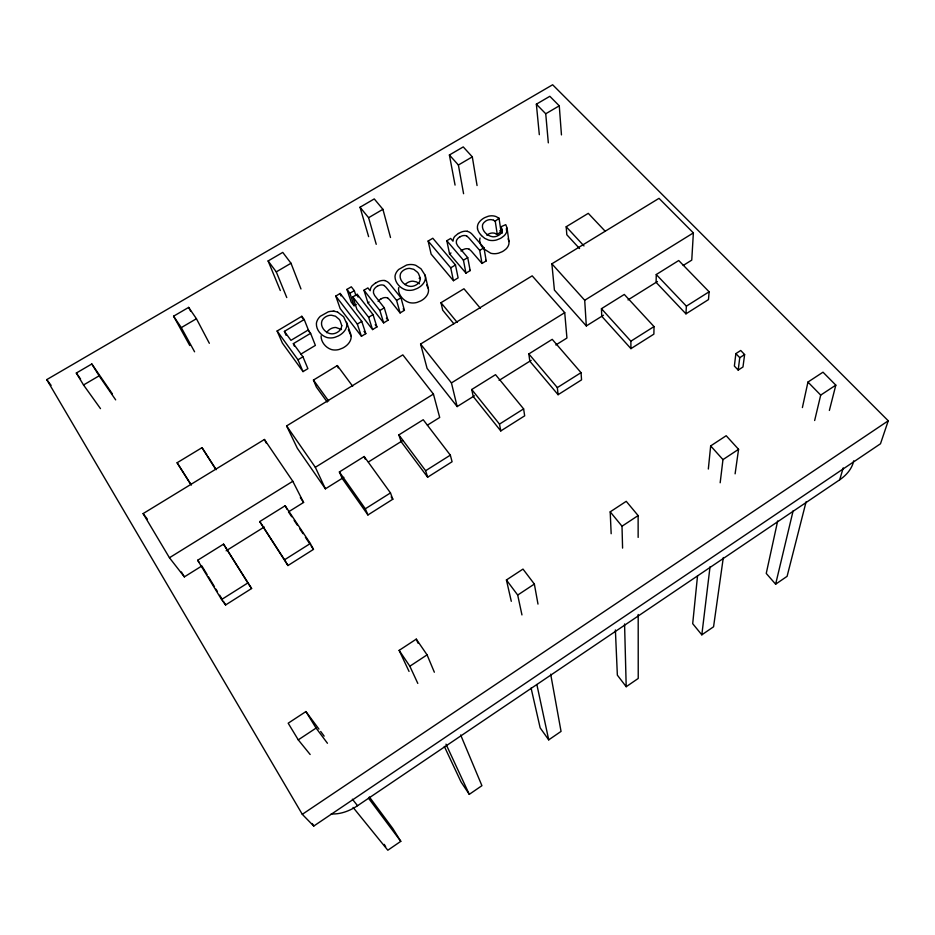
<?xml version="1.0" encoding="UTF-8"?>
<svg xmlns="http://www.w3.org/2000/svg" width="935" height="935" viewBox="0 0 935 935"><rect width="100%" height="100%" fill="white"/><g stroke="black" fill="none" stroke-linecap="round" stroke-linejoin="round"><path stroke-width="1.4" d="M654.021 326.584L653.881 334.134L630.938 348.638L601.766 316.299L601.439 308.69L624.299 294.443L654.021 326.584L630.868 341.193L630.938 348.638M656.265 274.528L656.113 282.37L685.951 313.844L708.485 299.597L709.116 291.802L678.728 260.526L656.265 274.528L686.383 306.154L685.951 313.844M321.091 335.852C320.915 341.883 325.59 347.563 331.177 349.456A12.295 9.993 -18.9 0 0 333.164 349.889L333.842 349.959A12.915 10.507 -18.9 0 0 339.288 349.421L342.701 348.065A18.56 15.065 -18.9 0 0 344.068 347.294A15.17 12.33 -18.9 0 0 349.433 342.257A12.774 10.39 -18.8 0 0 351.151 336.121M603.484 315.224L586.315 325.941L554.408 290.072L551.872 263.81L659.011 198.349L693.373 232.897L691.76 260.117L683.181 265.47M697.522 575.972L692.695 623.668L701.823 634.83L713.569 626.777L723.316 557.529M708.333 469.031L710.67 445.913L726.191 435.722L738.568 449.314L735.109 473.835M701.823 634.83L710.039 566.774M720.172 482.776L722.965 459.611L710.67 445.913M735.868 353.605L734.372 366.052L738.194 370.085L742.974 366.988L744.622 354.552L740.73 350.485L735.868 353.605L739.76 357.684L738.194 370.085M777.675 520.97L766.244 573.424L775.629 584.2L787.095 576.334L806.087 501.826M802.394 407.578L807.957 382.064L822.999 372.188L835.82 385.138L829.368 410.442M775.629 584.2L793.125 510.826M814.654 420.505L820.708 395.108L835.82 385.138M853.702 460.838C852.077 468.832 846.269 475.296 839.7 479.795L357.556 805.713C349.819 810.832 340.62 814.467 331.2 813.917M839.7 479.795L843.218 467.874M888.25 420.797L880.49 443.763L313.751 826.061L302.297 814.327L46.75 379.622L552.643 84.769L888.25 420.797L302.297 814.327M486.843 235.223L488.28 234.194A6.849 5.423 -10.4 0 1 495.632 233.563M495.585 233.61L497.28 234.545L501.02 231.588L499.033 218.229L496.017 216.558A10.671 8.403 -10.4 0 0 488.245 216.254L484.704 217.656A18.081 14.259 -10.3 0 0 483.687 218.229A15.042 11.851 -10.4 0 0 478.662 222.951A11.617 9.151 -10.5 0 0 477.586 228.841M497.28 234.545L495.246 221.221L499.033 218.229M369.36 796.947L392.817 828.527L400.788 841.336L387.826 850.231L353.103 807.431M444.324 746.41L461.037 781.929L469.276 794.353L481.922 785.68L460.651 734.957M531.08 688.055L540.161 727.874L548.716 739.865L561.047 731.404L550.68 674.182M615.382 629.945L617.357 675.14L626.205 686.711L638.231 678.448L638.196 614.47M318.952 729.113L305.909 711.57L288.19 723.199L298.265 739.854L316.088 728.085L327.449 743.267M417.805 683.403L409.846 666.223L427.073 654.862L416.274 639.131L399.14 650.374L409.051 671.423M521.952 614.926L517.698 595.057L534.352 584.059L522.992 569.088L506.419 579.969L511.293 601.298M622.581 548.109L622.009 526.218L638.126 515.582L626.24 501.324L610.204 511.842L611.163 533.721M722.965 459.611L738.568 449.314M739.76 357.684L744.622 354.552M221.572 599.534L247.845 582.949L251.608 588.512L225.615 604.957L221.572 599.534L197.659 560.264L223.547 544.135L251.608 588.512M287.957 565.535L284.556 559.784L310.338 543.504L285.152 505.753L259.743 521.578L287.957 565.535L313.47 549.394L310.338 543.504M367.923 514.963L365.328 508.792L390.479 492.92L364.183 456.514L339.382 471.965L342.163 478.369L367.923 514.963L392.829 499.208L390.479 492.92M427.646 477.201L425.635 470.726L450.331 455.146L423.216 419.733L398.859 434.904L401.068 441.589L427.646 477.201L452.084 461.738L450.331 455.146M500.774 430.942L499.489 424.116L523.612 408.887L495.538 374.666L471.731 389.509L473.25 396.533L500.774 430.942L524.675 415.83L523.612 408.887M558.09 394.699L557.342 387.604L581.032 372.644L552.223 339.347L528.836 353.921L529.829 361.202L558.09 394.699L581.558 379.855L581.032 372.644M686.383 306.154L709.116 291.802M375.823 282.674L372.095 285.783A10.379 8.322 -16 0 0 370.611 288.401L370.131 290.727L367.887 287.898L363.96 290.247L367.923 302.8L383.654 322.879L387.99 320.249L384.285 307.837L374.619 295.472L373.474 292.959L373.544 290.458A8.707 6.989 -16 0 1 377.284 286.203M458.372 233.364L454.772 236.391A10.25 8.111 -11.7 0 0 453.382 238.916L452.984 241.172L450.658 238.448L446.825 240.739L449.548 253.841L465.946 273.137L470.176 270.589L467.722 257.604L457.636 245.73L456.397 243.299L456.385 240.891A8.59 6.802 -11.7 0 1 459.95 236.765M288.845 511.655L303.594 502.446L292.795 481.28L264.418 439.473L143.113 513.596L169.445 557.751L184.359 576.883L201.574 566.131M226.153 550.785L264.254 527.001M427.412 425.144L439.695 417.477L433.431 394.079L402.833 354.879L286.601 425.916L297.342 448.286L325.403 488.83L343.835 477.317M368.413 461.972L402.833 440.49M555.834 344.968L566.937 338.038L564.728 312.664L532.179 275.848L420.586 344.045L427.096 368.425L457.157 406.573L474.419 395.797M499.091 380.393L531.162 360.372M628.004 299.913L657.434 281.54M169.445 557.751L292.795 481.28M325.403 488.83L315.34 467.29L433.431 394.079M457.157 406.573L451.441 382.906L564.728 312.664M586.315 325.941L584.702 300.275L693.373 232.897M190.635 484.283L177.112 462.755L202.007 447.666L216.207 469.686M327.227 402.05L316.357 387.02L313.447 380.054L337.336 365.573L352.694 386.26M453.826 323.732L442.722 310.198L440.993 302.695L463.959 288.763L480.345 308.234M579.56 248.558L566.82 234.755L566.189 226.749L588.279 213.344L605.237 231.272M303.01 371.616L307.895 368.659L302.94 356.808L293.356 343.648L310.595 333.316L308.164 330.043L290.949 340.34L284.404 331.352L304.226 319.525L301.818 316.299L277.122 331.013L282.382 343.063L303.01 371.616L297.973 359.8L277.122 331.013M361.436 336.296L365.807 333.655L361.763 321.406L340.165 293.45L335.782 296.068L340.141 308.515L361.436 336.296L357.322 324.071L335.782 296.068M372.562 329.576L376.922 326.946L373.042 314.604L357.182 294.303L352.799 296.921L356.925 309.392L372.562 329.576L368.624 317.269L352.799 296.921M387.756 298.242L388.621 298.861A20.582 16.643 -16.7 0 1 390.503 300.895L400.11 312.933L404.423 310.315L400.975 297.786L390.211 284.415A35.261 28.354 -17.1 0 0 388.937 283.013L388.224 282.37A10.297 8.251 -16 0 0 384.893 280.675M453.44 280.699L458.115 277.882L455.474 264.979L432.811 238.25L428.125 241.043L431.117 254.098L453.44 280.699L450.728 267.831L428.125 241.043M469.16 249.318L470.036 249.925A20.325 16.222 -12.3 0 1 471.988 251.877L481.992 263.448L486.2 260.9L483.979 247.81L472.759 234.965A34.794 27.641 -12.7 0 0 471.439 233.61L470.714 233.002A10.168 8.041 -11.7 0 0 467.325 231.377M300.848 354.143L315.387 345.401L310.595 333.316M297.973 359.8L302.94 356.808M357.322 324.071L361.763 321.406M368.624 317.269L373.042 314.604M383.654 322.879L379.879 310.49L384.285 307.837M400.11 312.933L396.592 300.427L400.975 297.786M450.728 267.831L455.474 264.979M465.946 273.137L463.433 260.187L467.722 257.604M481.992 263.448L479.713 250.381L483.979 247.81M355.943 295.647L354.307 290.633L351.315 286.8L346.943 289.406L351.151 301.935L354.096 305.745L356.247 304.448M367.923 302.8L369.138 302.075M449.548 253.841L450.974 252.988M354.096 305.745L349.935 293.239L354.307 290.633M112.422 393.951L91.817 363.984L76.308 373.042L83.531 384.975L99.122 375.835L115.671 399.876M196.432 318.73L188.648 307.393L173.583 316.194L181.297 327.612L196.432 318.73L209.346 343.297M286.764 297.564L276.281 271.875L290.995 263.249L282.756 252.392L268.111 260.947L280.313 290.528M376.232 244.304L368.612 217.703L382.918 209.311L374.257 198.921L360.022 207.243L368.624 236.637M463.585 193.709L458.395 165.016L472.304 156.858L463.246 146.912L449.396 155L455.065 185.095M548.319 142.856L545.736 113.766L559.27 105.83L549.838 96.305L536.363 104.182L539.32 134.675M502.083 233.353L501.113 226.702L505.753 224.645L507.004 227.801A11.863 9.362 -10.3 0 1 506.7 231.822A12.178 9.607 -10.3 0 1 503.988 235.865L501.768 237.583A18.256 14.376 -10.4 0 1 499.933 238.635L496.614 239.944A12.494 9.853 -10.4 0 1 491.226 240.494L490.536 240.435A12.155 9.595 -10.4 0 1 488.537 240.05L484.809 238.402L481.443 235.608M333.105 311.226L334.473 311.332M419.09 278.221L420.294 278.747M337.734 312.15L343.671 316.825L346.862 323.907A12.961 10.484 -18.7 0 1 345.12 330.102A15.404 12.435 -18.8 0 1 339.685 335.186A18.829 15.194 -18.8 0 1 338.295 335.969L334.824 337.348A13.102 10.601 -18.8 0 1 329.295 337.897L328.606 337.827A12.471 10.086 -18.9 0 1 326.595 337.395C320.95 335.501 316.205 329.774 316.392 323.674A12.202 9.841 -18.9 0 1 317.012 321.067A13.92 11.232 -18.9 0 1 320.378 316.252L328.325 311.811A13.183 10.636 -18.8 0 1 337.628 312.15M493.528 220.286L495.246 221.221M466.705 236.158L467.593 236.765A20.617 16.363 -12.3 0 1 469.569 238.729L479.713 250.381M499.769 230.758L501.02 231.588M384.086 285.619L384.951 286.25A20.886 16.783 -16.6 0 1 386.868 288.307L396.592 300.427M341.497 329.552L335.91 327.495A8.298 6.732 -18.9 0 0 331.563 328.372L330.733 328.793A10.343 8.403 -18.9 0 0 329.517 329.552L328.804 330.113A8.275 6.72 -18.9 0 0 326.736 332.72M419.441 283.796L416.578 281.926L413.001 281.19A8.181 6.58 -14.5 0 0 408.712 282.054L407.894 282.464A10.215 8.216 -14.5 0 0 406.713 283.212L406.012 283.749A8.17 6.568 -14.5 0 0 405.124 284.637M536.363 104.182L545.736 113.766M807.957 382.064L820.708 395.108M483.687 248.792L490.688 253.21A11.98 9.514 -10.3 0 0 492.663 253.595L493.329 253.654A12.307 9.771 -10.3 0 0 498.647 253.128L501.92 251.831A17.987 14.259 -10.4 0 0 503.731 250.79L505.917 249.084A12.003 9.525 -10.2 0 0 508.582 245.087A11.699 9.292 -10.2 0 0 508.874 241.101L508.126 238.857M566.189 226.749L583.978 245.928M601.439 308.69L630.868 341.193M551.872 263.81L584.702 300.275M449.396 155L458.395 165.016M485.557 260.164L486.2 260.9M446.825 240.739L463.433 260.187M469.615 269.923L470.176 270.589M528.836 353.921L557.342 387.604M440.993 302.695L457.192 322.388M360.022 207.243L368.612 217.703M610.204 511.842L622.009 526.218M298.265 739.854L310.151 754.498M471.731 389.509L499.489 424.116M403.195 308.784L404.423 310.315M420.586 344.045L451.441 382.906M352.378 799.203L357.556 805.713M386.377 318.204L387.99 320.249M363.96 290.247L379.879 310.49M375.18 324.702L376.922 326.946M346.943 289.406L349.935 293.239M364.031 331.352L365.807 333.655M143.113 513.596L147.403 519.182M46.75 379.622L51.109 385.372M368.483 798.139L400.788 841.336M398.859 434.904L425.635 470.726M268.111 260.947L276.281 271.875M506.419 579.969L517.698 595.057M320.693 731.451L324.164 736.125M197.659 560.264L199.342 562.543M313.447 380.054L328.606 400.975M391.146 496.882L392.829 499.208M83.531 384.975L100.489 408.63M76.308 373.042L80.55 378.979M348.323 329.576L351.128 336.121M339.382 471.965L365.328 508.792M286.601 425.916L315.34 467.29M300.334 497.63L303.594 502.446M399.14 650.374L409.846 666.223M288.471 511.889L291.697 516.728M294.116 520.363L297.342 525.201M299.761 528.824L302.987 533.663M305.406 537.298L309.438 543.34M311.051 545.76L313.47 549.394M177.112 462.755L191.359 485.09M259.743 521.578L284.556 559.784M215.377 468.716L202.007 447.666M223.547 544.135L247.845 582.949M91.817 363.984L99.122 375.835M305.909 711.57L316.088 728.085M384.227 844.375L385.664 846.724M201.855 565.956L207.056 574.487M208.54 576.93L214.477 586.677M215.962 589.12L217.446 591.551M219.678 595.209L221.899 598.867M223.383 601.298L225.615 604.957M426.734 284.941L428.475 289.464A12.599 10.156 -14.4 0 1 426.968 295.402A14.972 12.062 -14.4 0 1 421.814 300.31A18.303 14.726 -14.5 0 1 420.469 301.058L417.115 302.391A12.739 10.273 -14.5 0 1 411.704 302.94L411.026 302.87A12.12 9.782 -14.5 0 1 409.039 302.473C403.488 300.684 398.579 295.343 398.509 289.347A11.863 9.549 -14.6 0 1 398.836 287.466M181.413 571.951L184.359 576.883M501.113 226.702L502.235 230.115A6.557 5.178 -10.2 0 1 502.025 231.518M312.267 823.548L313.751 826.061M173.583 316.194L189.77 345.529M181.297 327.612L194.585 351.794M285.152 505.753L287.139 509.435M188.648 307.393L190.693 311.25M264.418 439.473L266.44 443.354M445.995 744.167L469.276 794.353M416.274 639.131L418.003 643.151M284.404 331.352L286.133 335.373M293.356 343.648L294.49 346.301M427.073 654.862L434.343 672.218M304.226 319.525L309.076 331.726M301.818 316.299L302.8 318.742M364.183 456.514L365.199 459.12M290.995 263.249L300.976 288.962M337.336 365.573L338.236 367.923M346.593 322.271L350.859 334.508M340.165 293.45L341.018 295.951M425.063 275.124L420.972 268.766L415.888 265.388A12.996 10.39 -14.5 0 0 412.615 264.605L411.236 264.511A13.008 10.402 -14.5 0 0 406.491 265.096L398.731 269.444A13.733 10.986 -14.5 0 0 395.54 274.119A12.038 9.63 -14.6 0 0 395.002 276.643C395.061 282.697 400.051 288.073 405.661 289.862A12.307 9.864 -14.5 0 0 407.672 290.271L408.361 290.329A12.926 10.367 -14.5 0 0 413.854 289.768L417.267 288.424A18.571 14.855 -14.5 0 0 418.623 287.664A15.194 12.167 -14.4 0 0 423.871 282.709A12.786 10.238 -14.4 0 0 425.413 276.702L425.063 275.124L428.136 287.898M357.182 294.303L358.082 297.085M382.918 209.311L390.503 237.513M536.854 684.502L548.716 739.865M534.352 584.059L537.987 604.092M472.304 156.858L477.06 185.539M507.074 228.257L508.956 241.546M506.326 228.643L506.7 231.307M559.27 105.83L561.456 134.897M624.568 623.972L626.205 686.711M638.126 515.582L638.149 537.403M483.231 248.184A21.575 17.087 -10 0 1 479.76 242.107M479.877 242.083A11.454 9.069 -10.5 0 1 480.087 238.004M481.537 235.538A21.891 17.227 -10.1 0 1 477.469 228.876M493.575 220.228A6.942 5.458 -10.5 0 0 486.06 220.824L484.353 222.191A7.889 6.206 -10.5 0 0 482.507 225.031C481.548 230.735 487.427 236.169 492.815 236.777A7.772 6.136 -10.3 0 0 496.649 236.239L497.887 235.702A10.519 8.286 -10.4 0 0 499.009 235.059L499.313 234.86A7.655 6.042 -10.3 0 0 502.06 231.529M462.603 250.007A5.867 4.663 -11.7 0 1 469.288 249.142M461.002 251.001A8.473 6.755 -11.7 0 1 462.498 249.914M458.582 233.551A10.46 8.275 -11.6 0 1 467.371 231.202M460.067 236.871A5.949 4.71 -11.7 0 1 466.834 235.982M381.164 298.908A5.937 4.792 -16 0 1 387.896 298.055M378.126 301.502A8.579 6.931 -16 0 1 381.059 298.814M376.034 282.873A10.589 8.485 -15.9 0 1 384.94 280.488M377.389 286.309A6.019 4.827 -16 0 1 384.227 285.432M420.376 278.408L419.92 280.792A8.286 6.65 -14.4 0 1 417.454 284.041L416.706 284.567A10.355 8.298 -14.4 0 1 415.456 285.28L414.602 285.666A8.286 6.638 -14.4 0 1 410.617 286.402C404.761 286.25 398.532 279.881 400.46 273.92A8.286 6.627 -14.5 0 1 402.623 270.986L403.336 270.437A10.355 8.286 -14.5 0 1 404.528 269.689L405.358 269.28A8.298 6.638 -14.5 0 1 409.717 268.38L413.773 269.327L417.396 272.178A24.964 20.021 -15.2 0 1 418.494 273.558L420.376 278.408M341.766 325.649L341.24 328.091A8.403 6.79 -18.8 0 1 338.645 331.434L337.874 331.983A10.495 8.485 -18.8 0 1 336.6 332.72L335.723 333.105A8.403 6.79 -18.8 0 1 331.703 333.842C325.707 333.666 319.782 326.818 321.956 320.892A8.403 6.779 -18.9 0 1 324.235 317.865L324.959 317.304A10.507 8.473 -18.8 0 1 326.186 316.533L327.04 316.124A8.415 6.79 -18.8 0 1 331.446 315.224L335.466 316.217L339.008 319.186A25.327 20.476 -19.6 0 1 340.059 320.623L341.766 325.649"/></g></svg>
